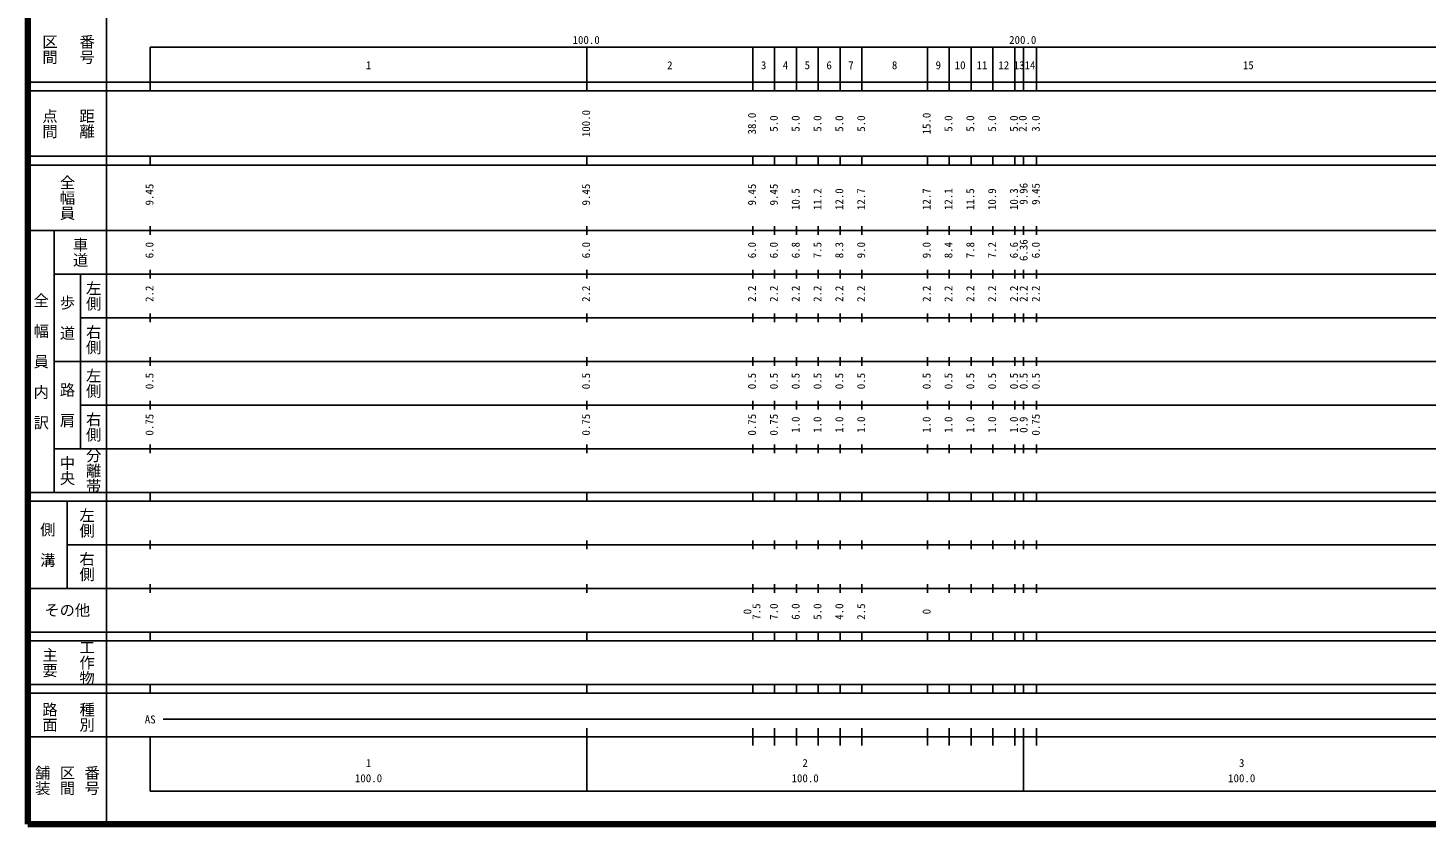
# Model space of a CAD drawing. Units: millimetres on the paper, enlarged 1000 times. Extents: x 40000 to 680000, y 20000 to 380000.
# Drawn here: x 40000 to 360218, y 20000 to 202409 of the extents above; entities that cross this region are included whole.
import ezdxf
from ezdxf.enums import TextEntityAlignment as Align

# ---------------------------------------------------------------- set-up
doc = ezdxf.new("R2010")
doc.units = ezdxf.units.MM
doc.header["$LTSCALE"] = 1000
doc.layers.add('M-TTL', color=2, linetype='Continuous', lineweight=140)
doc.layers.add('M-TTL-BAND', color=7, linetype='Continuous', lineweight=25)
doc.styles.add('@ＭＳ ゴシック', font='')
doc.styles.add('ＭＳ ゴシック', font='')
doc.styles.get('@ＭＳ ゴシック').set_extended_font_data('@MS Gothic')
doc.styles.get('ＭＳ ゴシック').set_extended_font_data('MS Gothic')

msp = doc.modelspace()

# ---------------------------------------------------------------- linework, layer by layer
at = {"layer": 'M-TTL'}
for p, q in [((40000, 380000), (40000, 20000)), ((40000, 20000), (680000, 20000))]:
    msp.add_line(p, q, dxfattribs=at)
at = {"layer": 'M-TTL-BAND'}
for p, q in [((58000, 370000), (58000, 20000)), ((68000, 198000), (579000, 198000)), ((68000, 198000), (68000, 188000)), ((168000, 188000), (168000, 198000)), ((206000, 188000), (206000, 198000)), ((211000, 188000), (211000, 198000)), ((216000, 188000), (216000, 198000)), ((221000, 188000), (221000, 198000)), ((226000, 188000), (226000, 198000)), ((231000, 188000), (231000, 198000)), ((246000, 188000), (246000, 198000)), ((251000, 188000), (251000, 198000)), ((256000, 188000), (256000, 198000)), ((261000, 188000), (261000, 198000)), ((266000, 188000), (266000, 198000)), ((268000, 188000), (268000, 198000)), ((271000, 188000), (271000, 198000)), ((40000, 190000), (579000, 190000)), ((40000, 188000), (579000, 188000)), ((40000, 173000), (579000, 173000)), ((68000, 171000), (68000, 173000)), ((168000, 171000), (168000, 173000)), ((206000, 171000), (206000, 173000)), ((211000, 171000), (211000, 173000)), ((216000, 171000), (216000, 173000)), ((221000, 171000), (221000, 173000)), ((226000, 171000), (226000, 173000)), ((231000, 171000), (231000, 173000)), ((246000, 171000), (246000, 173000)), ((251000, 171000), (251000, 173000)), ((256000, 171000), (256000, 173000)), ((261000, 171000), (261000, 173000)), ((266000, 171000), (266000, 173000)), ((268000, 171000), (268000, 173000)), ((271000, 171000), (271000, 173000)), ((40000, 171000), (579000, 171000)), ((68000, 155000), (68000, 157000)), ((168000, 155000), (168000, 157000)), ((206000, 155000), (206000, 157000)), ((211000, 155000), (211000, 157000)), ((216000, 155000), (216000, 157000)), ((221000, 155000), (221000, 157000)), ((226000, 155000), (226000, 157000)), ((231000, 155000), (231000, 157000)), ((246000, 155000), (246000, 157000)), ((251000, 155000), (251000, 157000)), ((256000, 155000), (256000, 157000)), ((261000, 155000), (261000, 157000)), ((266000, 155000), (266000, 157000)), ((268000, 155000), (268000, 157000)), ((271000, 155000), (271000, 157000)), ((40000, 156000), (579000, 156000)), ((46000, 96000), (46000, 156000)), ((46000, 146000), (579000, 146000)), ((52000, 146000), (52000, 106000)), ((68000, 145000), (68000, 147000)), ((168000, 145000), (168000, 147000)), ((206000, 145000), (206000, 147000)), ((211000, 145000), (211000, 147000)), ((216000, 145000), (216000, 147000)), ((221000, 145000), (221000, 147000)), ((226000, 145000), (226000, 147000)), ((231000, 145000), (231000, 147000)), ((246000, 145000), (246000, 147000)), ((251000, 145000), (251000, 147000)), ((256000, 145000), (256000, 147000)), ((261000, 145000), (261000, 147000)), ((266000, 145000), (266000, 147000)), ((268000, 145000), (268000, 147000)), ((271000, 145000), (271000, 147000)), ((52000, 136000), (579000, 136000)), ((68000, 135000), (68000, 137000)), ((168000, 135000), (168000, 137000)), ((206000, 135000), (206000, 137000)), ((211000, 135000), (211000, 137000)), ((216000, 135000), (216000, 137000)), ((221000, 135000), (221000, 137000)), ((226000, 135000), (226000, 137000)), ((231000, 135000), (231000, 137000)), ((246000, 135000), (246000, 137000)), ((251000, 135000), (251000, 137000)), ((256000, 135000), (256000, 137000)), ((261000, 135000), (261000, 137000)), ((266000, 135000), (266000, 137000)), ((268000, 135000), (268000, 137000)), ((271000, 135000), (271000, 137000)), ((46000, 126000), (579000, 126000)), ((68000, 125000), (68000, 127000)), ((168000, 125000), (168000, 127000)), ((206000, 125000), (206000, 127000)), ((211000, 125000), (211000, 127000)), ((216000, 125000), (216000, 127000)), ((221000, 125000), (221000, 127000)), ((226000, 125000), (226000, 127000)), ((231000, 125000), (231000, 127000)), ((246000, 125000), (246000, 127000)), ((251000, 125000), (251000, 127000)), ((256000, 125000), (256000, 127000)), ((261000, 125000), (261000, 127000)), ((266000, 125000), (266000, 127000)), ((268000, 125000), (268000, 127000)), ((271000, 125000), (271000, 127000)), ((52000, 116000), (579000, 116000)), ((68000, 115000), (68000, 117000)), ((168000, 115000), (168000, 117000)), ((206000, 115000), (206000, 117000)), ((211000, 115000), (211000, 117000)), ((216000, 115000), (216000, 117000)), ((221000, 115000), (221000, 117000)), ((226000, 115000), (226000, 117000)), ((231000, 115000), (231000, 117000)), ((246000, 115000), (246000, 117000)), ((251000, 115000), (251000, 117000)), ((256000, 115000), (256000, 117000)), ((261000, 115000), (261000, 117000)), ((266000, 115000), (266000, 117000)), ((268000, 115000), (268000, 117000)), ((271000, 115000), (271000, 117000)), ((46000, 106000), (579000, 106000)), ((68000, 105000), (68000, 107000)), ((168000, 105000), (168000, 107000)), ((206000, 105000), (206000, 107000)), ((211000, 105000), (211000, 107000)), ((216000, 105000), (216000, 107000)), ((221000, 105000), (221000, 107000)), ((226000, 105000), (226000, 107000)), ((231000, 105000), (231000, 107000)), ((246000, 105000), (246000, 107000)), ((251000, 105000), (251000, 107000)), ((256000, 105000), (256000, 107000)), ((261000, 105000), (261000, 107000)), ((266000, 105000), (266000, 107000)), ((268000, 105000), (268000, 107000)), ((271000, 105000), (271000, 107000)), ((40000, 96000), (579000, 96000)), ((40000, 94000), (579000, 94000)), ((49000, 94000), (49000, 74000)), ((68000, 94000), (68000, 96000)), ((168000, 94000), (168000, 96000)), ((206000, 94000), (206000, 96000)), ((211000, 94000), (211000, 96000)), ((216000, 94000), (216000, 96000)), ((221000, 94000), (221000, 96000)), ((226000, 94000), (226000, 96000)), ((231000, 94000), (231000, 96000)), ((246000, 94000), (246000, 96000)), ((251000, 94000), (251000, 96000)), ((256000, 94000), (256000, 96000)), ((261000, 94000), (261000, 96000)), ((266000, 94000), (266000, 96000)), ((268000, 94000), (268000, 96000)), ((271000, 94000), (271000, 96000)), ((49000, 84000), (579000, 84000)), ((68000, 83000), (68000, 85000)), ((168000, 83000), (168000, 85000)), ((206000, 83000), (206000, 85000)), ((211000, 83000), (211000, 85000)), ((216000, 83000), (216000, 85000)), ((221000, 83000), (221000, 85000)), ((226000, 83000), (226000, 85000)), ((231000, 83000), (231000, 85000)), ((246000, 83000), (246000, 85000)), ((251000, 83000), (251000, 85000)), ((256000, 83000), (256000, 85000)), ((261000, 83000), (261000, 85000)), ((266000, 83000), (266000, 85000)), ((268000, 83000), (268000, 85000)), ((271000, 83000), (271000, 85000)), ((40000, 74000), (579000, 74000)), ((68000, 73000), (68000, 75000)), ((168000, 73000), (168000, 75000)), ((206000, 73000), (206000, 75000)), ((211000, 73000), (211000, 75000)), ((216000, 73000), (216000, 75000)), ((221000, 73000), (221000, 75000)), ((226000, 73000), (226000, 75000)), ((231000, 73000), (231000, 75000)), ((246000, 73000), (246000, 75000)), ((251000, 73000), (251000, 75000)), ((256000, 73000), (256000, 75000)), ((261000, 73000), (261000, 75000)), ((266000, 73000), (266000, 75000)), ((268000, 73000), (268000, 75000)), ((271000, 73000), (271000, 75000)), ((40000, 64000), (579000, 64000)), ((40000, 62000), (579000, 62000)), ((68000, 62000), (68000, 64000)), ((168000, 62000), (168000, 64000)), ((206000, 62000), (206000, 64000)), ((211000, 62000), (211000, 64000)), ((216000, 62000), (216000, 64000)), ((221000, 62000), (221000, 64000)), ((226000, 62000), (226000, 64000)), ((231000, 62000), (231000, 64000)), ((246000, 62000), (246000, 64000)), ((251000, 62000), (251000, 64000)), ((256000, 62000), (256000, 64000)), ((261000, 62000), (261000, 64000)), ((266000, 62000), (266000, 64000)), ((268000, 62000), (268000, 64000)), ((271000, 62000), (271000, 64000)), ((40000, 52000), (579000, 52000)), ((68000, 50000), (68000, 52000)), ((168000, 50000), (168000, 52000)), ((206000, 50000), (206000, 52000)), ((211000, 50000), (211000, 52000)), ((216000, 50000), (216000, 52000)), ((221000, 50000), (221000, 52000)), ((226000, 50000), (226000, 52000)), ((231000, 50000), (231000, 52000)), ((246000, 50000), (246000, 52000)), ((251000, 50000), (251000, 52000)), ((256000, 50000), (256000, 52000)), ((261000, 50000), (261000, 52000)), ((266000, 50000), (266000, 52000)), ((268000, 50000), (268000, 52000)), ((271000, 50000), (271000, 52000)), ((40000, 50000), (579000, 50000)), ((71000, 44000), (565000, 44000)), ((168000, 27500), (168000, 42000)), ((206000, 38000), (206000, 42000)), ((211000, 38000), (211000, 42000)), ((216000, 38000), (216000, 42000)), ((221000, 38000), (221000, 42000)), ((226000, 38000), (226000, 42000)), ((231000, 38000), (231000, 42000)), ((246000, 38000), (246000, 42000)), ((251000, 38000), (251000, 42000)), ((256000, 38000), (256000, 42000)), ((261000, 38000), (261000, 42000)), ((266000, 38000), (266000, 42000)), ((268000, 27500), (268000, 42000)), ((271000, 38000), (271000, 42000)), ((40000, 40000), (579000, 40000)), ((68000, 40000), (68000, 27500)), ((68000, 27500), (579000, 27500))]:
    msp.add_line(p, q, dxfattribs=at)

# ---------------------------------------------------------------- texts
at = {"layer": 'M-TTL-BAND', "style": '@ＭＳ ゴシック'}
for s, p in [('区間', (45000, 197500)), ('番号', (53500, 197500)), ('点間', (45000, 180500)), ('距離', (53500, 180500)), ('全幅員', (49000, 163500)), ('車道', (52000, 151000)), ('左側', (55000, 141000)), ('全\u3000幅\u3000員\u3000内\u3000訳', (43000, 126000)), ('歩\u3000道', (49000, 136000)), ('右側', (55000, 131000)), ('左側', (55000, 121000)), ('路\u3000肩', (49000, 116000)), ('右側', (55000, 111000)), ('分離帯', (55000, 101000)), ('中央', (49000, 101000)), ('左側', (53500, 89000)), ('側\u3000溝', (44500, 84000)), ('右側', (53500, 79000)), ('工作物', (53500, 57000)), ('主要', (45000, 57000)), ('路面', (45000, 44500)), ('種別', (53500, 44500)), ('舗装', (43333, 30000)), ('区間', (49000, 30000)), ('番号', (54667, 30000))]:
    msp.add_text(s, height=2566, rotation=270, dxfattribs=at).set_placement(p, align=Align.MIDDLE_CENTER)
at = {"layer": 'M-TTL-BAND', "style": 'ＭＳ ゴシック'}
for s, p in [('100.0', (167844, 198195)), ('200.0', (267844, 198195)), ('1', (118000, 192405)), ('2', (187000, 192405)), ('3', (208500, 192405)), ('4', (213500, 192405)), ('5', (218500, 192405)), ('6', (223500, 192405)), ('7', (228500, 192405)), ('8', (238500, 192405)), ('9', (248500, 192405)), ('10', (253500, 192405)), ('11', (258500, 192405)), ('12', (263500, 192405)), ('13', (267000, 192405)), ('14', (269500, 192405)), ('15', (319500, 192405)), ('AS', (68000, 42500)), ('1', (118000, 32523)), ('2', (218000, 32523)), ('3', (318000, 32523)), ('100.0', (118000, 29033)), ('100.0', (218000, 29033)), ('100.0', (318000, 29033))]:
    msp.add_text(s, height=1833, dxfattribs=at).set_placement(p, align=Align.BOTTOM_CENTER)
for s, p in [('100.0', (169288, 180500)), ('38.0', (207288, 180500)), ('15.0', (247288, 180500)), ('5.0', (212288, 180500)), ('5.0', (217288, 180500)), ('5.0', (222288, 180500)), ('5.0', (227288, 180500)), ('5.0', (232288, 180500)), ('5.0', (252288, 180500)), ('5.0', (257288, 180500)), ('5.0', (262288, 180500)), ('5.0', (267288, 180500)), ('2.0', (269288, 180500)), ('3.0', (272288, 180500)), ('9.45', (69288, 164226)), ('9.45', (169288, 164226)), ('9.45', (207288, 164226)), ('9.45', (212288, 164226)), ('9.96', (269501, 164412)), ('9.45', (272288, 164370)), ('10.5', (217288, 163174)), ('11.2', (222288, 163174)), ('12.0', (227288, 163174)), ('12.7', (232288, 163174)), ('12.7', (247288, 163174)), ('12.1', (252288, 163174)), ('11.5', (257288, 163174)), ('10.9', (262288, 163174)), ('10.3', (267288, 163174)), ('6.36', (269501, 151500)), ('6.0', (69288, 151500)), ('6.0', (169288, 151500)), ('6.0', (207288, 151500)), ('6.0', (212288, 151500)), ('6.8', (217288, 151500)), ('7.5', (222288, 151500)), ('8.3', (227288, 151500)), ('9.0', (232288, 151500)), ('9.0', (247288, 151500)), ('8.4', (252288, 151500)), ('7.8', (257288, 151500)), ('7.2', (262288, 151500)), ('6.6', (267288, 151500)), ('6.0', (272288, 151500)), ('2.2', (69288, 141500)), ('2.2', (169288, 141500)), ('2.2', (207288, 141500)), ('2.2', (212288, 141500)), ('2.2', (217288, 141500)), ('2.2', (222288, 141500)), ('2.2', (227288, 141500)), ('2.2', (232288, 141500)), ('2.2', (247288, 141500)), ('2.2', (252288, 141500)), ('2.2', (257288, 141500)), ('2.2', (262288, 141500)), ('2.2', (267288, 141500)), ('2.2', (269501, 141500)), ('2.2', (272288, 141500)), ('0.5', (69288, 121500)), ('0.5', (169288, 121500)), ('0.5', (207288, 121500)), ('0.5', (212288, 121500)), ('0.5', (217288, 121500)), ('0.5', (222288, 121500)), ('0.5', (227288, 121500)), ('0.5', (232288, 121500)), ('0.5', (247288, 121500)), ('0.5', (252288, 121500)), ('0.5', (257288, 121500)), ('0.5', (262288, 121500)), ('0.5', (267288, 121500)), ('0.5', (269501, 121500)), ('0.5', (272288, 121500)), ('0.75', (69288, 111500)), ('0.75', (169288, 111500)), ('0.75', (207288, 111500)), ('0.75', (212288, 111500)), ('1.0', (217288, 111500)), ('1.0', (222288, 111500)), ('1.0', (227288, 111500)), ('1.0', (232288, 111500)), ('1.0', (247288, 111500)), ('1.0', (252288, 111500)), ('1.0', (257288, 111500)), ('1.0', (262288, 111500)), ('1.0', (267288, 111500)), ('0.9', (269501, 111500)), ('0.75', (272288, 111500)), ('0', (206248, 68675)), ('7.5', (208306, 68675)), ('7.0', (212288, 68675)), ('6.0', (217288, 68675)), ('5.0', (222288, 68675)), ('4.0', (227288, 68675)), ('2.5', (232288, 68675)), ('0', (247288, 68675))]:
    msp.add_text(s, height=1833, rotation=90, dxfattribs=at).set_placement(p, align=Align.BOTTOM_CENTER)
msp.add_text('その他', height=2566, dxfattribs=at).set_placement((49000, 69000), align=Align.MIDDLE_CENTER)

doc.saveas('drawing.dxf')
